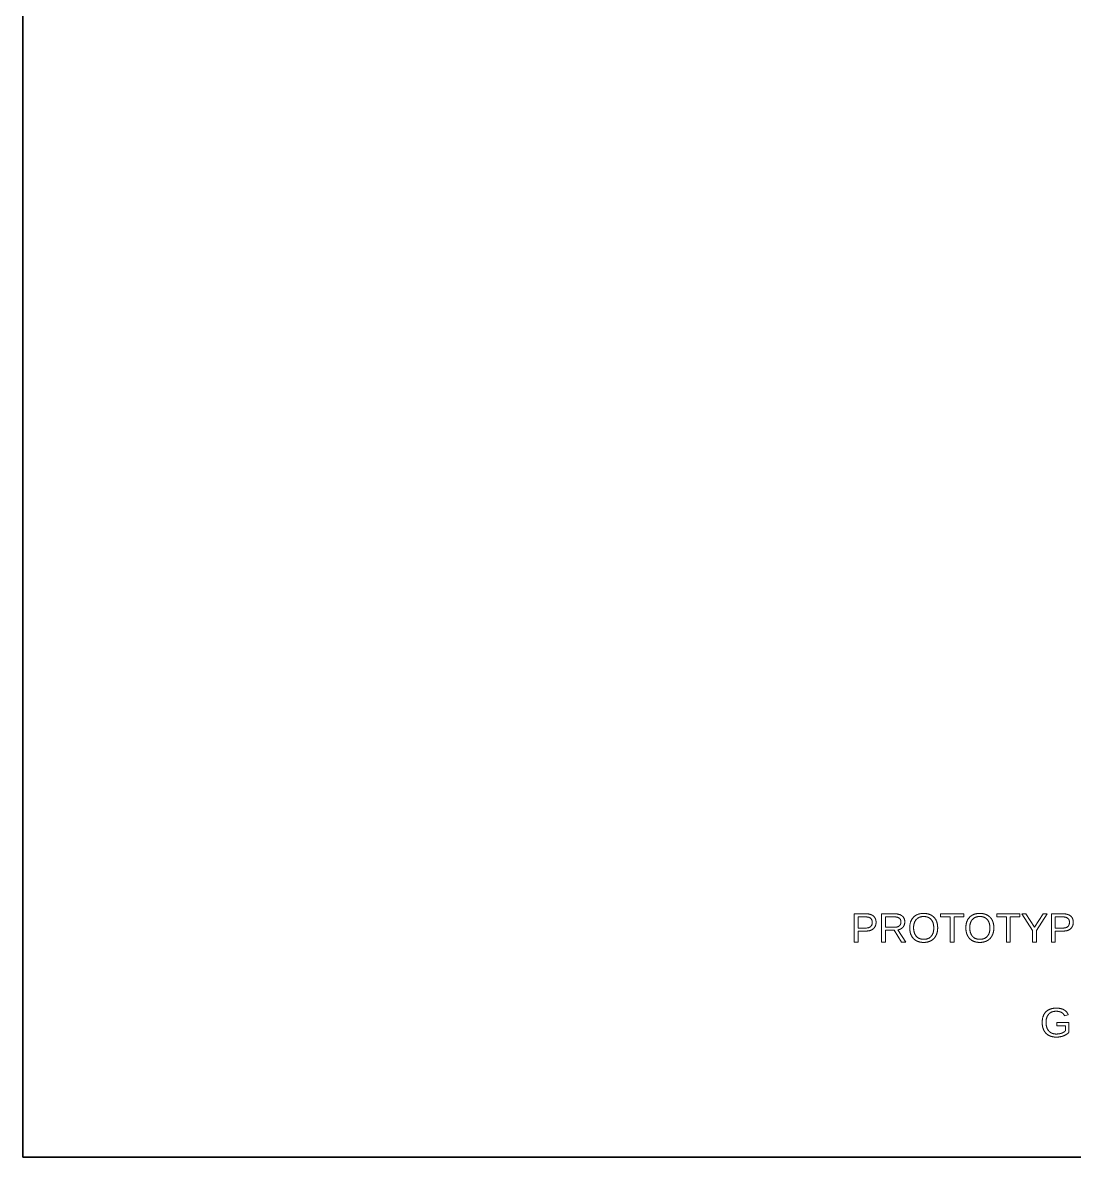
# Model space of a CAD drawing. Header units: millimetres. Extents: x 4 to 410, y 10 to 287.
# Drawn here: x 10 to 74.2, y 10 to 79.2 of the extents above; entities that cross this region are included whole.
import ezdxf

# ---------------------------------------------------------------- set-up
doc = ezdxf.new("R2010")
doc.units = ezdxf.units.MM
doc.layers.add('border', color=7, linetype='Continuous', lineweight=35)
doc.layers.add('dimensions', color=7, linetype='Continuous', lineweight=13)

msp = doc.modelspace()

# ---------------------------------------------------------------- linework, layer by layer
at = {"layer": 'border'}
for p, q in [((10, 287), (10, 10)), ((10, 10), (410, 10))]:
    msp.add_line(p, q, dxfattribs=at)
at = {"layer": 'dimensions'}
for p, q in [((60.757, 24.859), (60.757, 23.139)), ((61.481, 24.859), (60.757, 24.859)), ((60.991, 24.673), (61.453, 24.673)), ((60.991, 23.994), (60.991, 24.673)), ((62.425, 24.859), (62.425, 23.139)), ((63.234, 24.859), (62.425, 24.859)), ((62.658, 24.673), (63.211, 24.673)), ((62.658, 24.038), (62.658, 24.673)), ((66.026, 24.859), (66.026, 24.669)), ((67.44, 24.859), (66.026, 24.859)), ((66.026, 24.669), (66.617, 24.669)), ((66.617, 24.669), (66.617, 23.139)), ((66.849, 24.669), (67.44, 24.669)), ((66.849, 23.139), (66.849, 24.669)), ((67.44, 24.669), (67.44, 24.859)), ((69.453, 24.859), (69.453, 24.669)), ((70.866, 24.859), (69.453, 24.859)), ((69.453, 24.669), (70.043, 24.669)), ((70.043, 24.669), (70.043, 23.139)), ((70.275, 24.669), (70.866, 24.669)), ((70.275, 23.139), (70.275, 24.669)), ((70.866, 24.669), (70.866, 24.859)), ((70.978, 24.859), (71.64, 23.852)), ((71.235, 24.859), (70.978, 24.859)), ((71.758, 24.04), (71.235, 24.859)), ((72.28, 24.859), (71.758, 24.04)), ((71.872, 23.852), (72.536, 24.859)), ((72.536, 24.859), (72.28, 24.859)), ((72.796, 24.859), (72.796, 23.139)), ((73.52, 24.859), (72.796, 24.859)), ((73.029, 24.673), (73.492, 24.673)), ((73.029, 23.994), (73.029, 24.673)), ((61.463, 23.994), (60.991, 23.994)), ((60.991, 23.81), (61.496, 23.81)), ((60.991, 23.139), (60.991, 23.81)), ((63.221, 24.038), (62.658, 24.038)), ((62.658, 23.854), (63.194, 23.854)), ((62.658, 23.139), (62.658, 23.854)), ((63.194, 23.854), (63.641, 23.139)), ((63.909, 23.139), (63.421, 23.88)), ((71.64, 23.852), (71.64, 23.139)), ((71.872, 23.139), (71.872, 23.852)), ((73.502, 23.994), (73.029, 23.994)), ((73.029, 23.81), (73.535, 23.81)), ((73.029, 23.139), (73.029, 23.81)), ((60.757, 23.139), (60.991, 23.139)), ((62.425, 23.139), (62.658, 23.139)), ((63.641, 23.139), (63.909, 23.139)), ((66.617, 23.139), (66.849, 23.139)), ((70.043, 23.139), (70.275, 23.139)), ((71.64, 23.139), (71.872, 23.139)), ((72.796, 23.139), (73.029, 23.139)), ((73.6, 18.634), (73.823, 18.699)), ((73.132, 18.22), (73.132, 18.024)), ((73.86, 18.22), (73.132, 18.22)), ((73.132, 18.024), (73.646, 18.024)), ((73.646, 18.024), (73.646, 17.714)), ((73.86, 17.626), (73.86, 18.22))]:
    msp.add_line(p, q, dxfattribs=at)
for points in [[(61.854, 24.339), (61.854, 24.673), (61.453, 24.673)], [(61.463, 23.994), (61.854, 23.994), (61.854, 24.339)], [(61.481, 24.859), (61.771, 24.859), (61.929, 24.724)], [(61.929, 24.724), (62.088, 24.588), (62.088, 24.342)], [(62.088, 24.342), (62.088, 24.098), (61.929, 23.954)], [(63.505, 24.594), (63.403, 24.673), (63.211, 24.673)], [(63.234, 24.859), (63.525, 24.859), (63.683, 24.729)], [(63.607, 24.365), (63.607, 24.515), (63.505, 24.594)], [(63.506, 24.124), (63.607, 24.21), (63.607, 24.365)], [(63.683, 24.729), (63.841, 24.599), (63.841, 24.367)], [(63.841, 24.367), (63.841, 24.176), (63.729, 24.045)], [(64.144, 24.007), (64.144, 24.42), (64.37, 24.652)], [(64.37, 24.652), (64.595, 24.885), (64.998, 24.885)], [(64.542, 24.514), (64.38, 24.333), (64.38, 24.007)], [(64.998, 24.695), (64.703, 24.695), (64.542, 24.514)], [(64.998, 24.885), (65.261, 24.885), (65.453, 24.781)], [(65.452, 24.511), (65.291, 24.695), (64.998, 24.695)], [(65.612, 24.007), (65.612, 24.328), (65.452, 24.511)], [(65.453, 24.781), (65.646, 24.676), (65.748, 24.477)], [(65.748, 24.477), (65.85, 24.278), (65.85, 24.007)], [(67.57, 24.007), (67.57, 24.42), (67.796, 24.652)], [(67.796, 24.652), (68.022, 24.885), (68.425, 24.885)], [(67.968, 24.514), (67.807, 24.333), (67.807, 24.007)], [(68.425, 24.695), (68.129, 24.695), (67.968, 24.514)], [(68.425, 24.885), (68.687, 24.885), (68.88, 24.781)], [(68.878, 24.511), (68.718, 24.695), (68.425, 24.695)], [(69.039, 24.007), (69.039, 24.328), (68.878, 24.511)], [(68.88, 24.781), (69.073, 24.676), (69.175, 24.477)], [(69.175, 24.477), (69.277, 24.278), (69.277, 24.007)], [(73.892, 24.339), (73.892, 24.673), (73.492, 24.673)], [(73.502, 23.994), (73.892, 23.994), (73.892, 24.339)], [(73.52, 24.859), (73.809, 24.859), (73.968, 24.724)], [(74.127, 24.342), (74.127, 24.098), (73.967, 23.954)], [(73.968, 24.724), (74.127, 24.588), (74.127, 24.342)], [(61.929, 23.954), (61.769, 23.81), (61.496, 23.81)], [(63.221, 24.038), (63.405, 24.038), (63.506, 24.124)], [(63.729, 24.045), (63.618, 23.915), (63.421, 23.88)], [(64.245, 23.533), (64.144, 23.736), (64.144, 24.007)], [(64.38, 24.007), (64.38, 23.684), (64.543, 23.494)], [(65.453, 23.488), (65.612, 23.672), (65.612, 24.007)], [(65.85, 24.007), (65.85, 23.738), (65.747, 23.535)], [(67.672, 23.533), (67.57, 23.736), (67.57, 24.007)], [(67.807, 24.007), (67.807, 23.684), (67.97, 23.494)], [(68.879, 23.488), (69.039, 23.672), (69.039, 24.007)], [(69.277, 24.007), (69.277, 23.738), (69.174, 23.535)], [(73.967, 23.954), (73.808, 23.81), (73.535, 23.81)], [(64.539, 23.222), (64.346, 23.33), (64.245, 23.533)], [(64.996, 23.115), (64.731, 23.115), (64.539, 23.222)], [(64.543, 23.494), (64.706, 23.304), (64.996, 23.304)], [(64.996, 23.304), (65.294, 23.304), (65.453, 23.488)], [(65.451, 23.224), (65.258, 23.115), (64.996, 23.115)], [(65.747, 23.535), (65.644, 23.332), (65.451, 23.224)], [(67.965, 23.222), (67.773, 23.33), (67.672, 23.533)], [(68.422, 23.115), (68.157, 23.115), (67.965, 23.222)], [(67.97, 23.494), (68.133, 23.304), (68.422, 23.304)], [(68.422, 23.304), (68.72, 23.304), (68.879, 23.488)], [(68.878, 23.224), (68.685, 23.115), (68.422, 23.115)], [(69.174, 23.535), (69.07, 23.332), (68.878, 23.224)], [(72.228, 18.227), (72.228, 18.646), (72.453, 18.875)], [(72.453, 18.875), (72.678, 19.105), (73.084, 19.105)], [(72.623, 18.734), (72.465, 18.554), (72.465, 18.227)], [(73.078, 18.914), (72.78, 18.914), (72.623, 18.734)], [(73.398, 18.847), (73.27, 18.914), (73.078, 18.914)], [(73.084, 19.105), (73.37, 19.105), (73.548, 19.008)], [(73.6, 18.634), (73.527, 18.78), (73.398, 18.847)], [(73.548, 19.008), (73.726, 18.912), (73.823, 18.699)], [(72.332, 17.752), (72.228, 17.954), (72.228, 18.227)], [(72.465, 18.227), (72.465, 17.901), (72.632, 17.713)], [(72.63, 17.442), (72.435, 17.55), (72.332, 17.752)], [(73.095, 17.335), (72.825, 17.335), (72.63, 17.442)], [(72.632, 17.713), (72.8, 17.524), (73.095, 17.524)], [(73.095, 17.524), (73.264, 17.524), (73.409, 17.575)], [(73.525, 17.411), (73.327, 17.335), (73.095, 17.335)], [(73.409, 17.575), (73.555, 17.626), (73.646, 17.714)], [(73.86, 17.626), (73.724, 17.487), (73.525, 17.411)]]:
    msp.add_open_spline(points, degree=2, dxfattribs=at)

doc.saveas('drawing.dxf')
